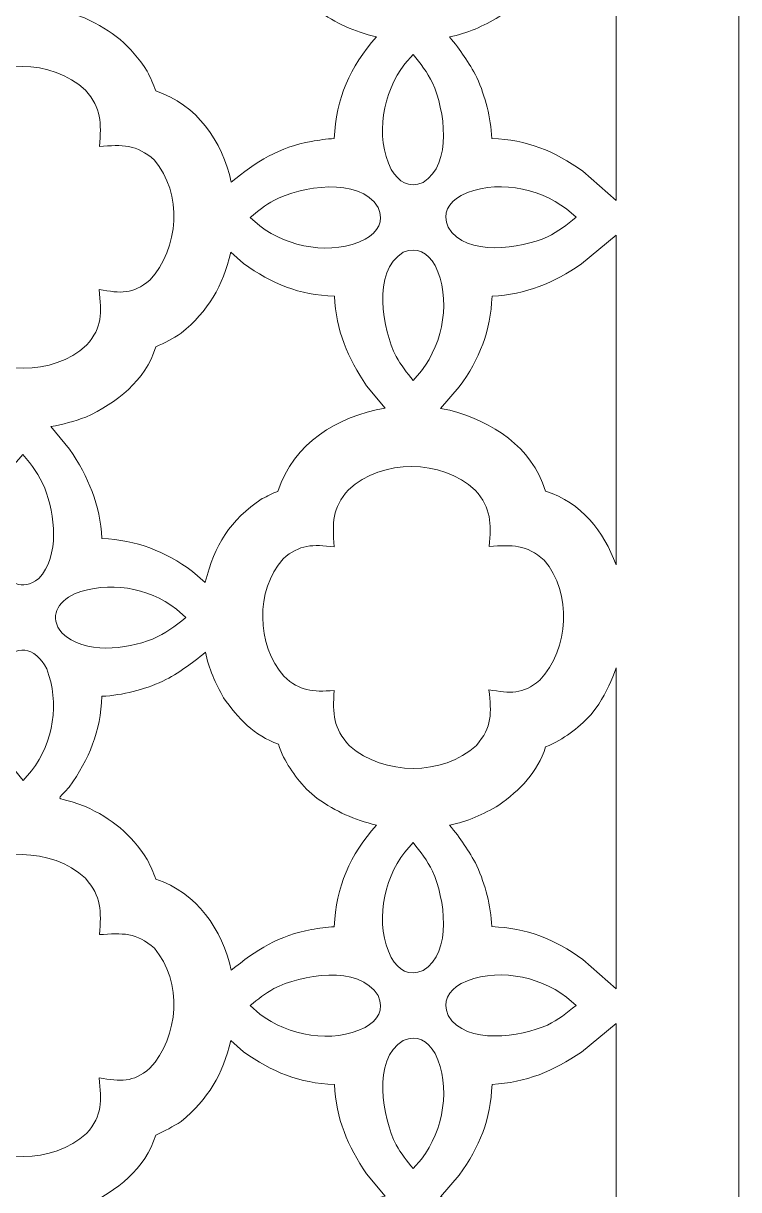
# Model space of a CAD drawing. Header units: centimetres. Extents: x -27.5 to -20.5, y -9.5 to 9.5.
# Drawn here: x -25.837 to -24.175, y -7.302 to -4.592 of the extents above; entities that cross this region are included whole.
import ezdxf

# ---------------------------------------------------------------- set-up
doc = ezdxf.new("R2010")
doc.units = ezdxf.units.CM
doc.header["$MEASUREMENT"] = 0
doc.layers.add('layer 1', color=7, linetype='Continuous')

msp = doc.modelspace()

# ---------------------------------------------------------------- linework, layer by layer
at = {"layer": 'layer 1', "color": 250, "lineweight": 9}
for points, knots in [([(-27.5, 9.5), (-27.5, 9.5), (-24.175, 9.5), (-24.175, 9.5), (-24.175, 9.5), (-24.175, 9.5), (-24.175, -9.5), (-24.175, -9.5), (-24.175, -9.5), (-24.175, -9.5), (-27.5, -9.5), (-27.5, -9.5), (-27.5, -9.5), (-27.5, -9.5), (-27.5, 9.5), (-27.5, 9.5)], [0, 0, 0, 0, 0.2, 0.2, 0.2, 0.2, 0.4, 0.4, 0.4, 0.4, 0.6, 0.6, 0.6, 0.6, 1, 1, 1, 1]), ([(-25.01681, -4.62404), (-25.01681, -4.62404), (-25.01681, -4.62404), (-25.01681, -4.62404), (-25.01681, -4.62404), (-25.07023, -4.61049), (-25.10928, -4.59328), (-25.15461, -4.56186), (-25.15461, -4.56186), (-25.15461, -4.56186), (-25.17926, -4.54047), (-25.17926, -4.54047), (-25.17926, -4.54047), (-25.20916, -4.50755), (-25.22989, -4.47847), (-25.24483, -4.43622), (-25.24483, -4.43622), (-25.30035, -4.41597), (-25.33919, -4.37538), (-25.37191, -4.32798), (-25.37191, -4.32798), (-25.39022, -4.295), (-25.40714, -4.25972), (-25.41398, -4.22225), (-25.41398, -4.22225), (-25.44692, -4.24941), (-25.47561, -4.26966), (-25.51328, -4.28972), (-25.51328, -4.28972), (-25.55878, -4.3096), (-25.60499, -4.32196), (-25.65474, -4.32465), (-25.65474, -4.32465), (-25.65809, -4.40656), (-25.68365, -4.46965), (-25.73101, -4.53561), (-25.73101, -4.53561), (-25.76029, -4.56904), (-25.762, -4.55908), (-25.72362, -4.56947), (-25.72362, -4.56947), (-25.72362, -4.56947), (-25.69531, -4.57968), (-25.69531, -4.57968), (-25.69531, -4.57968), (-25.62925, -4.61026), (-25.58964, -4.64272), (-25.54944, -4.70381), (-25.54944, -4.70381), (-25.54208, -4.71914), (-25.53488, -4.73332), (-25.52969, -4.74951), (-25.52969, -4.74951), (-25.43439, -4.7806), (-25.37478, -4.86642), (-25.35424, -4.9612), (-25.35424, -4.9612), (-25.29793, -4.91476), (-25.2414, -4.87925), (-25.16803, -4.86657), (-25.16803, -4.86657), (-25.1507, -4.86357), (-25.13277, -4.86099), (-25.11498, -4.86005), (-25.11498, -4.86005), (-25.11118, -4.76617), (-25.07805, -4.69399), (-25.01681, -4.62404)], [0, 0, 0, 0, 0.0555556, 0.0555556, 0.0555556, 0.0555556, 0.1111111, 0.1111111, 0.1111111, 0.1111111, 0.1666667, 0.1666667, 0.1666667, 0.1666667, 0.2222222, 0.2222222, 0.2222222, 0.2222222, 0.2777778, 0.2777778, 0.2777778, 0.2777778, 0.3333333, 0.3333333, 0.3333333, 0.3333333, 0.3888889, 0.3888889, 0.3888889, 0.3888889, 0.4444444, 0.4444444, 0.4444444, 0.4444444, 0.5, 0.5, 0.5, 0.5, 0.5555556, 0.5555556, 0.5555556, 0.5555556, 0.6111111, 0.6111111, 0.6111111, 0.6111111, 0.6666667, 0.6666667, 0.6666667, 0.6666667, 0.7222222, 0.7222222, 0.7222222, 0.7222222, 0.7777778, 0.7777778, 0.7777778, 0.7777778, 0.8333333, 0.8333333, 0.8333333, 0.8333333, 0.8888889, 0.8888889, 0.8888889, 0.8888889, 1, 1, 1, 1]), ([(-24.45998, -4.25841), (-24.45998, -4.25841), (-24.45998, -4.25841), (-24.45998, -4.25841), (-24.45998, -4.25841), (-24.46948, -4.28668), (-24.48267, -4.3146), (-24.49989, -4.34285), (-24.49989, -4.34285), (-24.49989, -4.34285), (-24.51816, -4.36703), (-24.51816, -4.36703), (-24.51816, -4.36703), (-24.55162, -4.40256), (-24.57903, -4.42229), (-24.62366, -4.44235), (-24.62366, -4.44235), (-24.64164, -4.50059), (-24.68414, -4.54284), (-24.73213, -4.57749), (-24.73213, -4.57749), (-24.76829, -4.59831), (-24.80549, -4.61611), (-24.84689, -4.62385), (-24.84689, -4.62385), (-24.82129, -4.6549), (-24.80236, -4.68276), (-24.78343, -4.71833), (-24.78343, -4.71833), (-24.76361, -4.76369), (-24.75115, -4.81021), (-24.74851, -4.85977), (-24.74851, -4.85977), (-24.66658, -4.86311), (-24.60352, -4.88861), (-24.53756, -4.93601), (-24.53756, -4.93601), (-24.53756, -4.93601), (-24.45998, -5.00392), (-24.45998, -5.00392), (-24.45998, -5.00392), (-24.45998, -5.00392), (-24.45998, -4.25841), (-24.45998, -4.25841)], [0, 0, 0, 0, 0.0833333, 0.0833333, 0.0833333, 0.0833333, 0.1666667, 0.1666667, 0.1666667, 0.1666667, 0.25, 0.25, 0.25, 0.25, 0.3333333, 0.3333333, 0.3333333, 0.3333333, 0.4166667, 0.4166667, 0.4166667, 0.4166667, 0.5, 0.5, 0.5, 0.5, 0.5833333, 0.5833333, 0.5833333, 0.5833333, 0.6666667, 0.6666667, 0.6666667, 0.6666667, 0.75, 0.75, 0.75, 0.75, 0.8333333, 0.8333333, 0.8333333, 0.8333333, 1, 1, 1, 1]), ([(-25.66072, -4.87838), (-25.66072, -4.87838), (-25.66072, -4.87838), (-25.66072, -4.87838), (-25.66072, -4.87838), (-25.65599, -4.82267), (-25.65556, -4.79082), (-25.693, -4.74727), (-25.693, -4.74727), (-25.77223, -4.67475), (-25.9082, -4.67402), (-25.98779, -4.74638), (-25.98779, -4.74638), (-26.0256, -4.79012), (-26.02515, -4.8226), (-26.02078, -4.87869), (-26.02078, -4.87869), (-26.07136, -4.87397), (-26.10035, -4.87235), (-26.13963, -4.90696), (-26.13963, -4.90696), (-26.20506, -4.98061), (-26.20141, -5.10609), (-26.13799, -5.17979), (-26.13799, -5.17979), (-26.09958, -5.21517), (-26.07202, -5.21581), (-26.02116, -5.213), (-26.02116, -5.213), (-26.02438, -5.26828), (-26.0235, -5.29935), (-25.98531, -5.34137), (-25.98531, -5.34137), (-25.90531, -5.41083), (-25.76937, -5.41207), (-25.69038, -5.3403), (-25.69038, -5.3403), (-25.6532, -5.29711), (-25.65534, -5.26597), (-25.6613, -5.21097), (-25.6613, -5.21097), (-25.61053, -5.21932), (-25.58402, -5.2227), (-25.54335, -5.18882), (-25.54335, -5.18882), (-25.47529, -5.11658), (-25.4672, -4.9863), (-25.53295, -4.91015), (-25.53295, -4.91015), (-25.57429, -4.87302), (-25.60701, -4.87437), (-25.66072, -4.87838)], [0, 0, 0, 0, 0.0714286, 0.0714286, 0.0714286, 0.0714286, 0.1428571, 0.1428571, 0.1428571, 0.1428571, 0.2142857, 0.2142857, 0.2142857, 0.2142857, 0.2857143, 0.2857143, 0.2857143, 0.2857143, 0.3571429, 0.3571429, 0.3571429, 0.3571429, 0.4285714, 0.4285714, 0.4285714, 0.4285714, 0.5, 0.5, 0.5, 0.5, 0.5714286, 0.5714286, 0.5714286, 0.5714286, 0.6428571, 0.6428571, 0.6428571, 0.6428571, 0.7142857, 0.7142857, 0.7142857, 0.7142857, 0.7857143, 0.7857143, 0.7857143, 0.7857143, 0.8571429, 0.8571429, 0.8571429, 0.8571429, 1, 1, 1, 1]), ([(-24.93181, -4.66451), (-24.93181, -4.66451), (-24.93181, -4.66451), (-24.93181, -4.66451), (-24.93181, -4.66451), (-24.91414, -4.68594), (-24.89896, -4.70593), (-24.88637, -4.73087), (-24.88637, -4.73087), (-24.85891, -4.79291), (-24.83862, -4.91925), (-24.90844, -4.96193), (-24.90844, -4.96193), (-24.94202, -4.97594), (-24.96477, -4.96132), (-24.98261, -4.93157), (-24.98261, -4.93157), (-25.02078, -4.85492), (-25.00195, -4.7529), (-24.95119, -4.68667), (-24.95119, -4.68667), (-24.95119, -4.68667), (-24.93181, -4.66451), (-24.93181, -4.66451)], [0, 0, 0, 0, 0.1428571, 0.1428571, 0.1428571, 0.1428571, 0.2857143, 0.2857143, 0.2857143, 0.2857143, 0.4285714, 0.4285714, 0.4285714, 0.4285714, 0.5714286, 0.5714286, 0.5714286, 0.5714286, 0.7142857, 0.7142857, 0.7142857, 0.7142857, 1, 1, 1, 1]), ([(-25.31024, -5.04334), (-25.31024, -5.04334), (-25.31024, -5.04334), (-25.31024, -5.04334), (-25.31024, -5.04334), (-25.29229, -5.02854), (-25.27548, -5.01523), (-25.25513, -5.0036), (-25.25513, -5.0036), (-25.1926, -4.97205), (-25.0576, -4.94668), (-25.0128, -5.02), (-25.0128, -5.02), (-24.99882, -5.05353), (-25.01342, -5.07633), (-25.04319, -5.09416), (-25.04319, -5.09416), (-25.11983, -5.13233), (-25.22185, -5.11349), (-25.28807, -5.06275), (-25.28807, -5.06275), (-25.28807, -5.06275), (-25.31024, -5.04334), (-25.31024, -5.04334)], [0, 0, 0, 0, 0.1428571, 0.1428571, 0.1428571, 0.1428571, 0.2857143, 0.2857143, 0.2857143, 0.2857143, 0.4285714, 0.4285714, 0.4285714, 0.4285714, 0.5714286, 0.5714286, 0.5714286, 0.5714286, 0.7142857, 0.7142857, 0.7142857, 0.7142857, 1, 1, 1, 1]), ([(-24.55296, -5.04294), (-24.55296, -5.04294), (-24.55296, -5.04294), (-24.55296, -5.04294), (-24.55296, -5.04294), (-24.5744, -5.06062), (-24.59438, -5.07579), (-24.61934, -5.08837), (-24.61934, -5.08837), (-24.68135, -5.11581), (-24.80774, -5.13614), (-24.85039, -5.06629), (-24.85039, -5.06629), (-24.8644, -5.03273), (-24.84977, -5.00998), (-24.82001, -4.99213), (-24.82001, -4.99213), (-24.74339, -4.95398), (-24.64135, -4.97278), (-24.57513, -5.02355), (-24.57513, -5.02355), (-24.57513, -5.02355), (-24.55296, -5.04294), (-24.55296, -5.04294)], [0, 0, 0, 0, 0.1428571, 0.1428571, 0.1428571, 0.1428571, 0.2857143, 0.2857143, 0.2857143, 0.2857143, 0.4285714, 0.4285714, 0.4285714, 0.4285714, 0.5714286, 0.5714286, 0.5714286, 0.5714286, 0.7142857, 0.7142857, 0.7142857, 0.7142857, 1, 1, 1, 1]), ([(-24.45998, -5.08469), (-24.45998, -5.08469), (-24.45998, -5.08469), (-24.45998, -5.08469), (-24.45998, -5.08469), (-24.45998, -5.08469), (-24.54061, -5.15119), (-24.54061, -5.15119), (-24.54061, -5.15119), (-24.60506, -5.19553), (-24.66901, -5.22196), (-24.74822, -5.22624), (-24.74822, -5.22624), (-24.75154, -5.30814), (-24.77708, -5.37124), (-24.82447, -5.4372), (-24.82447, -5.4372), (-24.82447, -5.4372), (-24.86819, -5.48713), (-24.86819, -5.48713), (-24.86819, -5.48713), (-24.86819, -5.48713), (-24.84647, -5.49123), (-24.84647, -5.49123), (-24.84647, -5.49123), (-24.74596, -5.51843), (-24.65721, -5.57494), (-24.62381, -5.67904), (-24.62381, -5.67904), (-24.5396, -5.70651), (-24.48901, -5.77193), (-24.45998, -5.85055), (-24.45998, -5.85055), (-24.45998, -5.85055), (-24.45998, -5.08469), (-24.45998, -5.08469)], [0, 0, 0, 0, 0.1, 0.1, 0.1, 0.1, 0.2, 0.2, 0.2, 0.2, 0.3, 0.3, 0.3, 0.3, 0.4, 0.4, 0.4, 0.4, 0.5, 0.5, 0.5, 0.5, 0.6, 0.6, 0.6, 0.6, 0.7, 0.7, 0.7, 0.7, 0.8, 0.8, 0.8, 0.8, 1, 1, 1, 1]), ([(-24.9314, -5.42178), (-24.9314, -5.42178), (-24.9314, -5.42178), (-24.9314, -5.42178), (-24.9314, -5.42178), (-24.94622, -5.40383), (-24.95952, -5.38702), (-24.97114, -5.36668), (-24.97114, -5.36668), (-25.00266, -5.30414), (-25.02809, -5.16909), (-24.95475, -5.12436), (-24.95475, -5.12436), (-24.92122, -5.11035), (-24.89841, -5.12498), (-24.8806, -5.15473), (-24.8806, -5.15473), (-24.84244, -5.23135), (-24.86124, -5.3334), (-24.912, -5.39963), (-24.912, -5.39963), (-24.912, -5.39963), (-24.9314, -5.42178), (-24.9314, -5.42178)], [0, 0, 0, 0, 0.1428571, 0.1428571, 0.1428571, 0.1428571, 0.2857143, 0.2857143, 0.2857143, 0.2857143, 0.4285714, 0.4285714, 0.4285714, 0.4285714, 0.5714286, 0.5714286, 0.5714286, 0.5714286, 0.7142857, 0.7142857, 0.7142857, 0.7142857, 1, 1, 1, 1]), ([(-25.35548, -5.12417), (-25.35548, -5.12417), (-25.35548, -5.12417), (-25.35548, -5.12417), (-25.35548, -5.12417), (-25.3733, -5.20306), (-25.40834, -5.26043), (-25.47046, -5.31219), (-25.47046, -5.31219), (-25.49038, -5.3248), (-25.50803, -5.33428), (-25.52954, -5.34395), (-25.52954, -5.34395), (-25.55396, -5.42304), (-25.62024, -5.47416), (-25.69242, -5.50713), (-25.69242, -5.50713), (-25.71969, -5.51682), (-25.74489, -5.52396), (-25.77332, -5.52926), (-25.77332, -5.52926), (-25.77332, -5.52926), (-25.73007, -5.58169), (-25.73007, -5.58169), (-25.73007, -5.58169), (-25.68592, -5.64593), (-25.65924, -5.71067), (-25.65504, -5.7893), (-25.65504, -5.7893), (-25.57313, -5.79264), (-25.51007, -5.81814), (-25.44408, -5.86554), (-25.44408, -5.86554), (-25.44408, -5.86554), (-25.41486, -5.89115), (-25.41486, -5.89115), (-25.41486, -5.89115), (-25.41486, -5.89115), (-25.41482, -5.8909), (-25.41482, -5.8909), (-25.41482, -5.8909), (-25.3928, -5.80367), (-25.35788, -5.74723), (-25.28228, -5.69657), (-25.28228, -5.69657), (-25.27044, -5.69083), (-25.25843, -5.68381), (-25.24595, -5.67982), (-25.24595, -5.67982), (-25.20929, -5.56644), (-25.10854, -5.50643), (-24.99676, -5.48613), (-24.99676, -5.48613), (-24.99676, -5.48613), (-25.03965, -5.43414), (-25.03965, -5.43414), (-25.03965, -5.43414), (-25.08398, -5.36969), (-25.11043, -5.30571), (-25.11468, -5.22654), (-25.11468, -5.22654), (-25.19659, -5.22323), (-25.25972, -5.19764), (-25.32564, -5.15028), (-25.32564, -5.15028), (-25.32564, -5.15028), (-25.35548, -5.12417), (-25.35548, -5.12417)], [0, 0, 0, 0, 0.0555556, 0.0555556, 0.0555556, 0.0555556, 0.1111111, 0.1111111, 0.1111111, 0.1111111, 0.1666667, 0.1666667, 0.1666667, 0.1666667, 0.2222222, 0.2222222, 0.2222222, 0.2222222, 0.2777778, 0.2777778, 0.2777778, 0.2777778, 0.3333333, 0.3333333, 0.3333333, 0.3333333, 0.3888889, 0.3888889, 0.3888889, 0.3888889, 0.4444444, 0.4444444, 0.4444444, 0.4444444, 0.5, 0.5, 0.5, 0.5, 0.5555556, 0.5555556, 0.5555556, 0.5555556, 0.6111111, 0.6111111, 0.6111111, 0.6111111, 0.6666667, 0.6666667, 0.6666667, 0.6666667, 0.7222222, 0.7222222, 0.7222222, 0.7222222, 0.7777778, 0.7777778, 0.7777778, 0.7777778, 0.8333333, 0.8333333, 0.8333333, 0.8333333, 0.8888889, 0.8888889, 0.8888889, 0.8888889, 1, 1, 1, 1]), ([(-25.83834, -5.59405), (-25.83834, -5.59405), (-25.83834, -5.59405), (-25.83834, -5.59405), (-25.83834, -5.59405), (-25.81694, -5.62002), (-25.80144, -5.64115), (-25.78784, -5.67187), (-25.78784, -5.67187), (-25.76419, -5.73316), (-25.75179, -5.82956), (-25.8018, -5.8821), (-25.8018, -5.8821), (-25.84008, -5.91344), (-25.87372, -5.89209), (-25.89308, -5.85321), (-25.89308, -5.85321), (-25.92332, -5.77327), (-25.90946, -5.68369), (-25.85775, -5.6162), (-25.85775, -5.6162), (-25.85775, -5.6162), (-25.83834, -5.59405), (-25.83834, -5.59405)], [0, 0, 0, 0, 0.1428571, 0.1428571, 0.1428571, 0.1428571, 0.2857143, 0.2857143, 0.2857143, 0.2857143, 0.4285714, 0.4285714, 0.4285714, 0.4285714, 0.5714286, 0.5714286, 0.5714286, 0.5714286, 0.7142857, 0.7142857, 0.7142857, 0.7142857, 1, 1, 1, 1]), ([(-24.75484, -5.80792), (-24.75484, -5.80792), (-24.75484, -5.80792), (-24.75484, -5.80792), (-24.75484, -5.80792), (-24.75013, -5.7522), (-24.74967, -5.72035), (-24.78711, -5.67681), (-24.78711, -5.67681), (-24.86639, -5.60429), (-25.00231, -5.60356), (-25.08191, -5.67591), (-25.08191, -5.67591), (-25.11974, -5.71965), (-25.11929, -5.75214), (-25.11489, -5.80823), (-25.11489, -5.80823), (-25.16549, -5.80351), (-25.19447, -5.8019), (-25.23377, -5.8365), (-25.23377, -5.8365), (-25.29917, -5.91014), (-25.29551, -6.03562), (-25.2321, -6.10933), (-25.2321, -6.10933), (-25.1937, -6.14471), (-25.16614, -6.14535), (-25.11526, -6.14253), (-25.11526, -6.14253), (-25.11849, -6.19782), (-25.11764, -6.22888), (-25.07943, -6.2709), (-25.07943, -6.2709), (-24.99944, -6.34037), (-24.86349, -6.34161), (-24.7845, -6.26983), (-24.7845, -6.26983), (-24.74731, -6.22665), (-24.74948, -6.19552), (-24.75542, -6.14051), (-24.75542, -6.14051), (-24.70465, -6.14886), (-24.67814, -6.15224), (-24.63749, -6.11836), (-24.63749, -6.11836), (-24.5694, -6.04612), (-24.56132, -5.91584), (-24.62706, -5.83968), (-24.62706, -5.83968), (-24.66841, -5.80256), (-24.70113, -5.80391), (-24.75484, -5.80792)], [0, 0, 0, 0, 0.0714286, 0.0714286, 0.0714286, 0.0714286, 0.1428571, 0.1428571, 0.1428571, 0.1428571, 0.2142857, 0.2142857, 0.2142857, 0.2142857, 0.2857143, 0.2857143, 0.2857143, 0.2857143, 0.3571429, 0.3571429, 0.3571429, 0.3571429, 0.4285714, 0.4285714, 0.4285714, 0.4285714, 0.5, 0.5, 0.5, 0.5, 0.5714286, 0.5714286, 0.5714286, 0.5714286, 0.6428571, 0.6428571, 0.6428571, 0.6428571, 0.7142857, 0.7142857, 0.7142857, 0.7142857, 0.7857143, 0.7857143, 0.7857143, 0.7857143, 0.8571429, 0.8571429, 0.8571429, 0.8571429, 1, 1, 1, 1]), ([(-25.45953, -5.97248), (-25.45953, -5.97248), (-25.45953, -5.97248), (-25.45953, -5.97248), (-25.45953, -5.97248), (-25.48549, -5.99391), (-25.50661, -6.00939), (-25.53732, -6.02298), (-25.53732, -6.02298), (-25.59861, -6.04662), (-25.69506, -6.05903), (-25.74755, -6.00904), (-25.74755, -6.00904), (-25.77892, -5.97077), (-25.75752, -5.93708), (-25.71868, -5.91774), (-25.71868, -5.91774), (-25.63875, -5.8875), (-25.54916, -5.90135), (-25.48165, -5.95308), (-25.48165, -5.95308), (-25.48165, -5.95308), (-25.45953, -5.97248), (-25.45953, -5.97248)], [0, 0, 0, 0, 0.1428571, 0.1428571, 0.1428571, 0.1428571, 0.2857143, 0.2857143, 0.2857143, 0.2857143, 0.4285714, 0.4285714, 0.4285714, 0.4285714, 0.5714286, 0.5714286, 0.5714286, 0.5714286, 0.7142857, 0.7142857, 0.7142857, 0.7142857, 1, 1, 1, 1]), ([(-25.83795, -6.35131), (-25.83795, -6.35131), (-25.83795, -6.35131), (-25.83795, -6.35131), (-25.83795, -6.35131), (-25.85626, -6.32912), (-25.87048, -6.31052), (-25.88337, -6.28495), (-25.88337, -6.28495), (-25.91051, -6.22366), (-25.92135, -6.1448), (-25.88971, -6.08308), (-25.88971, -6.08308), (-25.85716, -6.03084), (-25.809, -6.04038), (-25.78321, -6.09215), (-25.78321, -6.09215), (-25.75295, -6.1721), (-25.7668, -6.26167), (-25.81855, -6.32916), (-25.81855, -6.32916), (-25.81855, -6.32916), (-25.83795, -6.35131), (-25.83795, -6.35131)], [0, 0, 0, 0, 0.1428571, 0.1428571, 0.1428571, 0.1428571, 0.2857143, 0.2857143, 0.2857143, 0.2857143, 0.4285714, 0.4285714, 0.4285714, 0.4285714, 0.5714286, 0.5714286, 0.5714286, 0.5714286, 0.7142857, 0.7142857, 0.7142857, 0.7142857, 1, 1, 1, 1]), ([(-25.01681, -6.45517), (-25.01681, -6.45517), (-25.01681, -6.45517), (-25.01681, -6.45517), (-25.01681, -6.45517), (-25.07023, -6.44161), (-25.10928, -6.42441), (-25.15461, -6.39299), (-25.15461, -6.39299), (-25.15461, -6.39299), (-25.17926, -6.3716), (-25.17926, -6.3716), (-25.17926, -6.3716), (-25.20916, -6.33868), (-25.22989, -6.3096), (-25.24483, -6.26734), (-25.24483, -6.26734), (-25.30035, -6.2471), (-25.33919, -6.20651), (-25.37191, -6.15909), (-25.37191, -6.15909), (-25.39022, -6.12612), (-25.40714, -6.09083), (-25.41398, -6.05338), (-25.41398, -6.05338), (-25.44692, -6.08053), (-25.47561, -6.10079), (-25.51328, -6.12085), (-25.51328, -6.12085), (-25.55878, -6.14072), (-25.60499, -6.15309), (-25.65474, -6.15578), (-25.65474, -6.15578), (-25.65809, -6.23768), (-25.68365, -6.30078), (-25.73101, -6.36673), (-25.73101, -6.36673), (-25.76029, -6.40016), (-25.762, -6.39021), (-25.72362, -6.4006), (-25.72362, -6.4006), (-25.72362, -6.4006), (-25.69531, -6.41082), (-25.69531, -6.41082), (-25.69531, -6.41082), (-25.62925, -6.44139), (-25.58964, -6.47384), (-25.54944, -6.53493), (-25.54944, -6.53493), (-25.54208, -6.55027), (-25.53488, -6.56443), (-25.52969, -6.58062), (-25.52969, -6.58062), (-25.43439, -6.61173), (-25.37478, -6.69755), (-25.35424, -6.79233), (-25.35424, -6.79233), (-25.29793, -6.74588), (-25.2414, -6.71037), (-25.16803, -6.6977), (-25.16803, -6.6977), (-25.1507, -6.6947), (-25.13277, -6.69212), (-25.11498, -6.69117), (-25.11498, -6.69117), (-25.11118, -6.5973), (-25.07805, -6.52512), (-25.01681, -6.45517)], [0, 0, 0, 0, 0.0555556, 0.0555556, 0.0555556, 0.0555556, 0.1111111, 0.1111111, 0.1111111, 0.1111111, 0.1666667, 0.1666667, 0.1666667, 0.1666667, 0.2222222, 0.2222222, 0.2222222, 0.2222222, 0.2777778, 0.2777778, 0.2777778, 0.2777778, 0.3333333, 0.3333333, 0.3333333, 0.3333333, 0.3888889, 0.3888889, 0.3888889, 0.3888889, 0.4444444, 0.4444444, 0.4444444, 0.4444444, 0.5, 0.5, 0.5, 0.5, 0.5555556, 0.5555556, 0.5555556, 0.5555556, 0.6111111, 0.6111111, 0.6111111, 0.6111111, 0.6666667, 0.6666667, 0.6666667, 0.6666667, 0.7222222, 0.7222222, 0.7222222, 0.7222222, 0.7777778, 0.7777778, 0.7777778, 0.7777778, 0.8333333, 0.8333333, 0.8333333, 0.8333333, 0.8888889, 0.8888889, 0.8888889, 0.8888889, 1, 1, 1, 1]), ([(-24.45998, -6.08953), (-24.45998, -6.08953), (-24.45998, -6.08953), (-24.45998, -6.08953), (-24.45998, -6.08953), (-24.46948, -6.1178), (-24.48267, -6.14572), (-24.49989, -6.17398), (-24.49989, -6.17398), (-24.49989, -6.17398), (-24.51816, -6.19816), (-24.51816, -6.19816), (-24.51816, -6.19816), (-24.55162, -6.23368), (-24.57903, -6.25342), (-24.62366, -6.27348), (-24.62366, -6.27348), (-24.64164, -6.33172), (-24.68414, -6.37397), (-24.73213, -6.40862), (-24.73213, -6.40862), (-24.76829, -6.42944), (-24.80549, -6.44723), (-24.84689, -6.45497), (-24.84689, -6.45497), (-24.82129, -6.48602), (-24.80236, -6.51387), (-24.78343, -6.54945), (-24.78343, -6.54945), (-24.76361, -6.59482), (-24.75115, -6.64133), (-24.74851, -6.69089), (-24.74851, -6.69089), (-24.66658, -6.69424), (-24.60352, -6.71972), (-24.53756, -6.76713), (-24.53756, -6.76713), (-24.53756, -6.76713), (-24.45998, -6.83505), (-24.45998, -6.83505), (-24.45998, -6.83505), (-24.45998, -6.83505), (-24.45998, -6.08953), (-24.45998, -6.08953)], [0, 0, 0, 0, 0.0833333, 0.0833333, 0.0833333, 0.0833333, 0.1666667, 0.1666667, 0.1666667, 0.1666667, 0.25, 0.25, 0.25, 0.25, 0.3333333, 0.3333333, 0.3333333, 0.3333333, 0.4166667, 0.4166667, 0.4166667, 0.4166667, 0.5, 0.5, 0.5, 0.5, 0.5833333, 0.5833333, 0.5833333, 0.5833333, 0.6666667, 0.6666667, 0.6666667, 0.6666667, 0.75, 0.75, 0.75, 0.75, 0.8333333, 0.8333333, 0.8333333, 0.8333333, 1, 1, 1, 1]), ([(-24.93181, -6.49564), (-24.93181, -6.49564), (-24.93181, -6.49564), (-24.93181, -6.49564), (-24.93181, -6.49564), (-24.91414, -6.51707), (-24.89896, -6.53705), (-24.88637, -6.562), (-24.88637, -6.562), (-24.85891, -6.62404), (-24.83862, -6.75038), (-24.90844, -6.79306), (-24.90844, -6.79306), (-24.94202, -6.80707), (-24.96477, -6.79245), (-24.98261, -6.76269), (-24.98261, -6.76269), (-25.02078, -6.68604), (-25.00195, -6.58403), (-24.95119, -6.51779), (-24.95119, -6.51779), (-24.95119, -6.51779), (-24.93181, -6.49564), (-24.93181, -6.49564)], [0, 0, 0, 0, 0.1428571, 0.1428571, 0.1428571, 0.1428571, 0.2857143, 0.2857143, 0.2857143, 0.2857143, 0.4285714, 0.4285714, 0.4285714, 0.4285714, 0.5714286, 0.5714286, 0.5714286, 0.5714286, 0.7142857, 0.7142857, 0.7142857, 0.7142857, 1, 1, 1, 1]), ([(-25.66072, -6.70951), (-25.66072, -6.70951), (-25.66072, -6.70951), (-25.66072, -6.70951), (-25.66072, -6.70951), (-25.65599, -6.6538), (-25.65556, -6.62193), (-25.693, -6.5784), (-25.693, -6.5784), (-25.77223, -6.50588), (-25.9082, -6.50515), (-25.98779, -6.57749), (-25.98779, -6.57749), (-26.0256, -6.62125), (-26.02515, -6.65373), (-26.02078, -6.70982), (-26.02078, -6.70982), (-26.07136, -6.7051), (-26.10035, -6.70348), (-26.13963, -6.73809), (-26.13963, -6.73809), (-26.20506, -6.81174), (-26.20141, -6.93721), (-26.13799, -7.01092), (-26.13799, -7.01092), (-26.09958, -7.0463), (-26.07202, -7.04695), (-26.02116, -7.04413), (-26.02116, -7.04413), (-26.02438, -7.09941), (-26.0235, -7.13047), (-25.98531, -7.1725), (-25.98531, -7.1725), (-25.90531, -7.24196), (-25.76937, -7.24321), (-25.69038, -7.17141), (-25.69038, -7.17141), (-25.6532, -7.12822), (-25.65534, -7.0971), (-25.6613, -7.04209), (-25.6613, -7.04209), (-25.61053, -7.05045), (-25.58402, -7.05383), (-25.54335, -7.01994), (-25.54335, -7.01994), (-25.47529, -6.94771), (-25.4672, -6.81743), (-25.53295, -6.74126), (-25.53295, -6.74126), (-25.57429, -6.70415), (-25.60701, -6.7055), (-25.66072, -6.70951)], [0, 0, 0, 0, 0.0714286, 0.0714286, 0.0714286, 0.0714286, 0.1428571, 0.1428571, 0.1428571, 0.1428571, 0.2142857, 0.2142857, 0.2142857, 0.2142857, 0.2857143, 0.2857143, 0.2857143, 0.2857143, 0.3571429, 0.3571429, 0.3571429, 0.3571429, 0.4285714, 0.4285714, 0.4285714, 0.4285714, 0.5, 0.5, 0.5, 0.5, 0.5714286, 0.5714286, 0.5714286, 0.5714286, 0.6428571, 0.6428571, 0.6428571, 0.6428571, 0.7142857, 0.7142857, 0.7142857, 0.7142857, 0.7857143, 0.7857143, 0.7857143, 0.7857143, 0.8571429, 0.8571429, 0.8571429, 0.8571429, 1, 1, 1, 1]), ([(-25.31024, -6.87447), (-25.31024, -6.87447), (-25.31024, -6.87447), (-25.31024, -6.87447), (-25.31024, -6.87447), (-25.29229, -6.85967), (-25.27548, -6.84635), (-25.25513, -6.83472), (-25.25513, -6.83472), (-25.1926, -6.80318), (-25.0576, -6.7778), (-25.0128, -6.85113), (-25.0128, -6.85113), (-24.99882, -6.88466), (-25.01342, -6.90746), (-25.04319, -6.92529), (-25.04319, -6.92529), (-25.11983, -6.96346), (-25.22185, -6.94462), (-25.28807, -6.89388), (-25.28807, -6.89388), (-25.28807, -6.89388), (-25.31024, -6.87447), (-25.31024, -6.87447)], [0, 0, 0, 0, 0.1428571, 0.1428571, 0.1428571, 0.1428571, 0.2857143, 0.2857143, 0.2857143, 0.2857143, 0.4285714, 0.4285714, 0.4285714, 0.4285714, 0.5714286, 0.5714286, 0.5714286, 0.5714286, 0.7142857, 0.7142857, 0.7142857, 0.7142857, 1, 1, 1, 1]), ([(-24.55296, -6.87407), (-24.55296, -6.87407), (-24.55296, -6.87407), (-24.55296, -6.87407), (-24.55296, -6.87407), (-24.5744, -6.89174), (-24.59438, -6.90692), (-24.61934, -6.9195), (-24.61934, -6.9195), (-24.68135, -6.94694), (-24.80774, -6.96727), (-24.85039, -6.89741), (-24.85039, -6.89741), (-24.8644, -6.86386), (-24.84977, -6.84111), (-24.82001, -6.82326), (-24.82001, -6.82326), (-24.74339, -6.78511), (-24.64135, -6.8039), (-24.57513, -6.85468), (-24.57513, -6.85468), (-24.57513, -6.85468), (-24.55296, -6.87407), (-24.55296, -6.87407)], [0, 0, 0, 0, 0.1428571, 0.1428571, 0.1428571, 0.1428571, 0.2857143, 0.2857143, 0.2857143, 0.2857143, 0.4285714, 0.4285714, 0.4285714, 0.4285714, 0.5714286, 0.5714286, 0.5714286, 0.5714286, 0.7142857, 0.7142857, 0.7142857, 0.7142857, 1, 1, 1, 1]), ([(-24.45998, -6.91581), (-24.45998, -6.91581), (-24.45998, -6.91581), (-24.45998, -6.91581), (-24.45998, -6.91581), (-24.45998, -6.91581), (-24.54061, -6.9823), (-24.54061, -6.9823), (-24.54061, -6.9823), (-24.60506, -7.02666), (-24.66901, -7.05309), (-24.74822, -7.05737), (-24.74822, -7.05737), (-24.75154, -7.13927), (-24.77708, -7.20237), (-24.82447, -7.26833), (-24.82447, -7.26833), (-24.82447, -7.26833), (-24.86819, -7.31826), (-24.86819, -7.31826), (-24.86819, -7.31826), (-24.86819, -7.31826), (-24.84647, -7.32236), (-24.84647, -7.32236), (-24.84647, -7.32236), (-24.74596, -7.34956), (-24.65721, -7.40607), (-24.62381, -7.51017), (-24.62381, -7.51017), (-24.5396, -7.53764), (-24.48901, -7.60305), (-24.45998, -7.68167), (-24.45998, -7.68167), (-24.45998, -7.68167), (-24.45998, -6.91581), (-24.45998, -6.91581)], [0, 0, 0, 0, 0.1, 0.1, 0.1, 0.1, 0.2, 0.2, 0.2, 0.2, 0.3, 0.3, 0.3, 0.3, 0.4, 0.4, 0.4, 0.4, 0.5, 0.5, 0.5, 0.5, 0.6, 0.6, 0.6, 0.6, 0.7, 0.7, 0.7, 0.7, 0.8, 0.8, 0.8, 0.8, 1, 1, 1, 1]), ([(-25.35548, -6.9553), (-25.35548, -6.9553), (-25.35548, -6.9553), (-25.35548, -6.9553), (-25.35548, -6.9553), (-25.3733, -7.03419), (-25.40834, -7.09156), (-25.47046, -7.14331), (-25.47046, -7.14331), (-25.49038, -7.15594), (-25.50803, -7.1654), (-25.52954, -7.17508), (-25.52954, -7.17508), (-25.55396, -7.25417), (-25.62024, -7.30528), (-25.69242, -7.33826), (-25.69242, -7.33826), (-25.71969, -7.34795), (-25.74489, -7.35509), (-25.77332, -7.36039), (-25.77332, -7.36039), (-25.77332, -7.36039), (-25.73007, -7.41282), (-25.73007, -7.41282), (-25.73007, -7.41282), (-25.68592, -7.47706), (-25.65924, -7.5418), (-25.65504, -7.62042), (-25.65504, -7.62042), (-25.57313, -7.62377), (-25.51007, -7.64927), (-25.44408, -7.69667), (-25.44408, -7.69667), (-25.44408, -7.69667), (-25.41486, -7.72227), (-25.41486, -7.72227), (-25.41486, -7.72227), (-25.41486, -7.72227), (-25.41482, -7.72203), (-25.41482, -7.72203), (-25.41482, -7.72203), (-25.3928, -7.6348), (-25.35788, -7.57836), (-25.28228, -7.5277), (-25.28228, -7.5277), (-25.27044, -7.52195), (-25.25843, -7.51494), (-25.24595, -7.51093), (-25.24595, -7.51093), (-25.20929, -7.39755), (-25.10854, -7.33755), (-24.99676, -7.31725), (-24.99676, -7.31725), (-24.99676, -7.31725), (-25.03965, -7.26527), (-25.03965, -7.26527), (-25.03965, -7.26527), (-25.08398, -7.20082), (-25.11043, -7.13683), (-25.11468, -7.05767), (-25.11468, -7.05767), (-25.19659, -7.05434), (-25.25972, -7.02877), (-25.32564, -6.98141), (-25.32564, -6.98141), (-25.32564, -6.98141), (-25.35548, -6.9553), (-25.35548, -6.9553)], [0, 0, 0, 0, 0.0555556, 0.0555556, 0.0555556, 0.0555556, 0.1111111, 0.1111111, 0.1111111, 0.1111111, 0.1666667, 0.1666667, 0.1666667, 0.1666667, 0.2222222, 0.2222222, 0.2222222, 0.2222222, 0.2777778, 0.2777778, 0.2777778, 0.2777778, 0.3333333, 0.3333333, 0.3333333, 0.3333333, 0.3888889, 0.3888889, 0.3888889, 0.3888889, 0.4444444, 0.4444444, 0.4444444, 0.4444444, 0.5, 0.5, 0.5, 0.5, 0.5555556, 0.5555556, 0.5555556, 0.5555556, 0.6111111, 0.6111111, 0.6111111, 0.6111111, 0.6666667, 0.6666667, 0.6666667, 0.6666667, 0.7222222, 0.7222222, 0.7222222, 0.7222222, 0.7777778, 0.7777778, 0.7777778, 0.7777778, 0.8333333, 0.8333333, 0.8333333, 0.8333333, 0.8888889, 0.8888889, 0.8888889, 0.8888889, 1, 1, 1, 1]), ([(-24.9314, -7.2529), (-24.9314, -7.2529), (-24.9314, -7.2529), (-24.9314, -7.2529), (-24.9314, -7.2529), (-24.94622, -7.23495), (-24.95952, -7.21815), (-24.97114, -7.19781), (-24.97114, -7.19781), (-25.00266, -7.13527), (-25.02809, -7.00022), (-24.95475, -6.95548), (-24.95475, -6.95548), (-24.92122, -6.94147), (-24.89841, -6.95611), (-24.8806, -6.98585), (-24.8806, -6.98585), (-24.84244, -7.06247), (-24.86124, -7.16453), (-24.912, -7.23074), (-24.912, -7.23074), (-24.912, -7.23074), (-24.9314, -7.2529), (-24.9314, -7.2529)], [0, 0, 0, 0, 0.1428571, 0.1428571, 0.1428571, 0.1428571, 0.2857143, 0.2857143, 0.2857143, 0.2857143, 0.4285714, 0.4285714, 0.4285714, 0.4285714, 0.5714286, 0.5714286, 0.5714286, 0.5714286, 0.7142857, 0.7142857, 0.7142857, 0.7142857, 1, 1, 1, 1])]:
    msp.add_open_spline(points, degree=3, knots=knots, dxfattribs=at)

doc.saveas('drawing.dxf')
